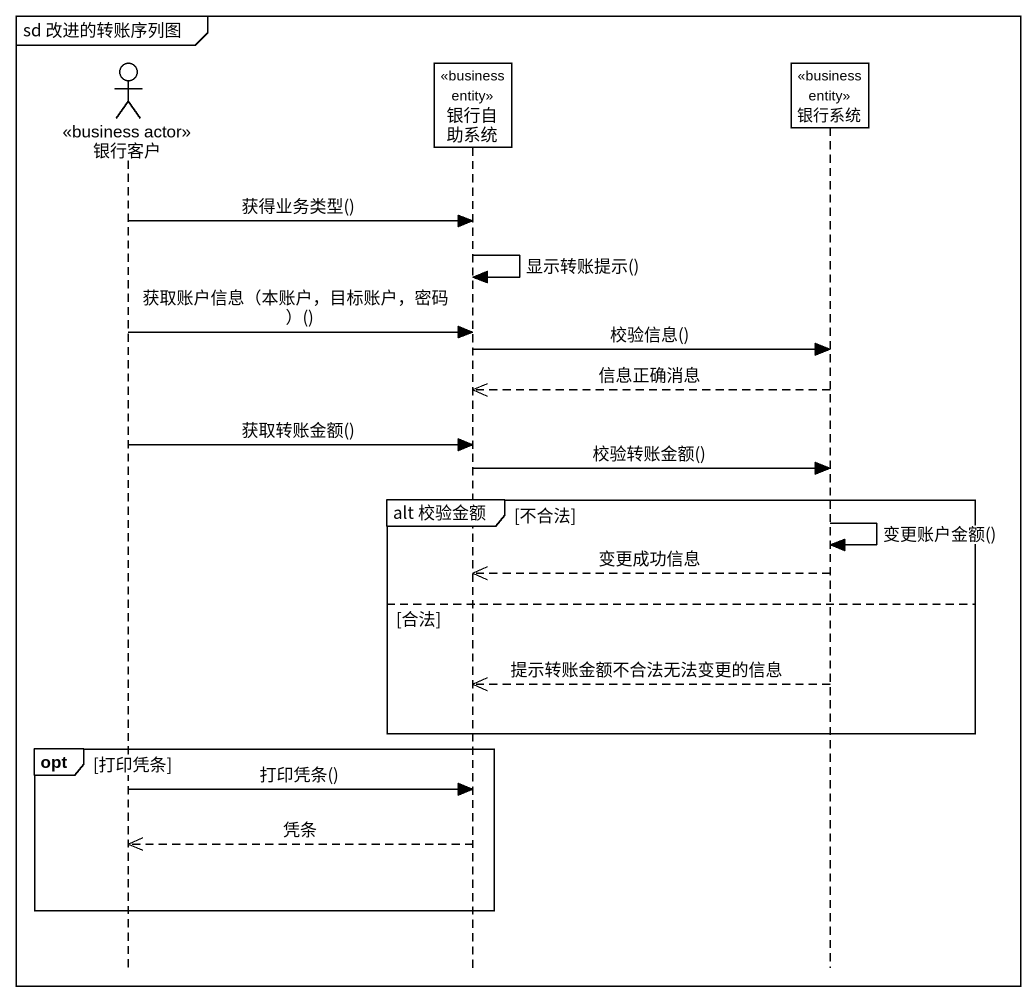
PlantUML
@startuml
mainframe sd 改进的转账序列图
hide footbox
actor 银行客户 <<business actor>>
participant 银行自助系统 <<business entity>>
participant 银行系统 <<business entity>>

银行客户 -> 银行自助系统 : 获得业务类型()
银行自助系统 -> 银行自助系统 : 显示转账提示()
银行客户 -> 银行自助系统 : 获取账户信息（本账户，目标账户，密码）()
银行自助系统 -> 银行系统 : 校验信息()
银行系统 -->> 银行自助系统 : 信息正确消息
银行客户 -> 银行自助系统 : 获取转账金额()
银行自助系统 -> 银行系统 : 校验转账金额()
group alt 校验金额 [不合法]
  银行系统 -> 银行系统 : 变更账户金额()
  银行系统 -->> 银行自助系统 : 变更成功信息
else 合法
  银行系统 -->> 银行自助系统 : 提示转账金额不合法无法变更的信息
end
opt 打印凭条
  银行客户 -> 银行自助系统 : 打印凭条()
  银行自助系统 -->> 银行客户 : 凭条
end
@enduml
